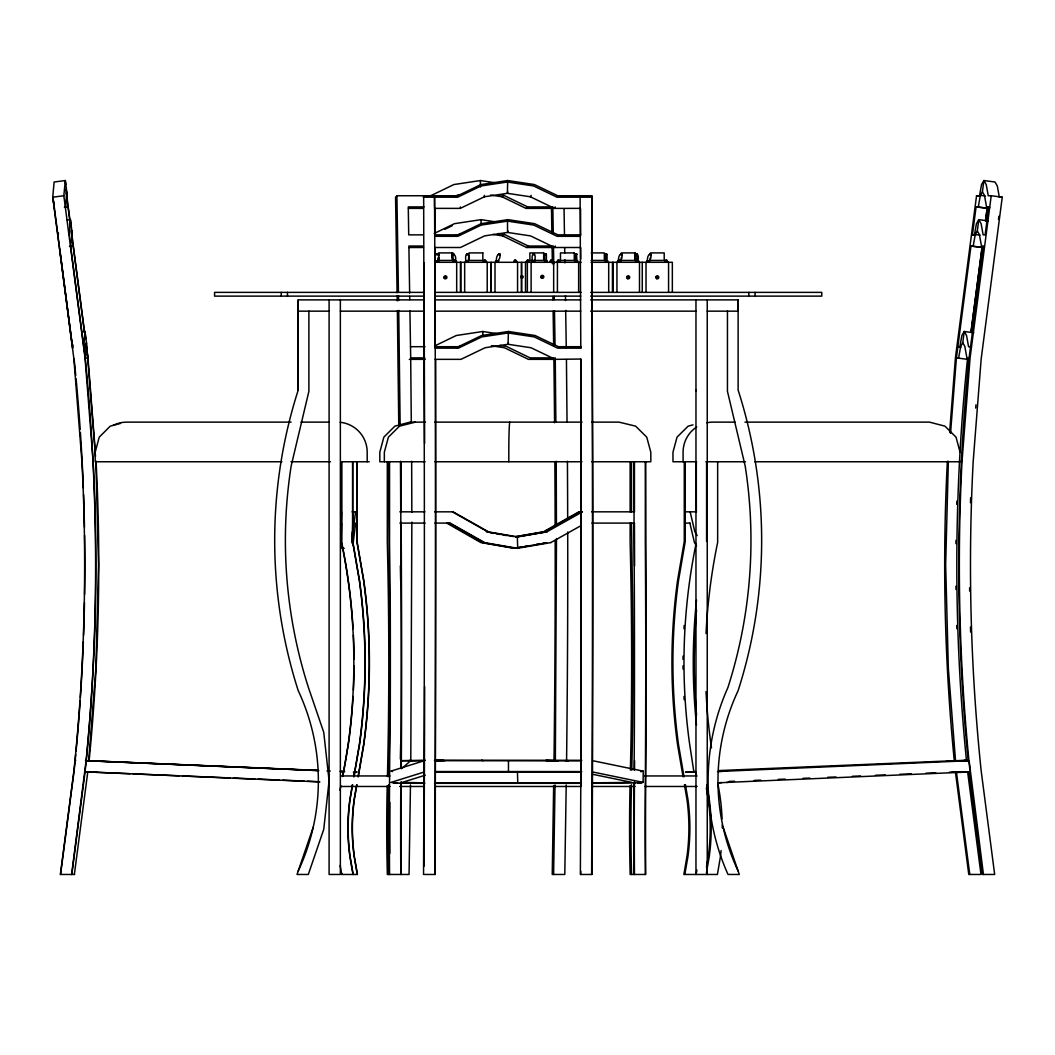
<?xml version="1.0" encoding="UTF-8"?>
<svg xmlns="http://www.w3.org/2000/svg" width="1055" height="1055" viewBox="0 0 1055 1055"><rect width="100%" height="100%" fill="white"/><g stroke="black" fill="none" stroke-linecap="round" stroke-linejoin="round"><path stroke-width="1.5" d="M298.222 871.008A211.963 211.963 0 0 0 298.222 690.656A491.736 491.736 0 0 1 298.222 390.06L298.209 299.884L424.334 299.884M352.265 543.404L352.304 531.812M423.662 195.742L424.295 461.839A1982.16 69.182 -90 0 1 424.018 770.783L423.543 874.463L435.201 874.463L435.359 760.286L443.192 760.207M449.43 523.095L483.876 542.547L517.728 548.31L517.332 536.889L547.004 531.773L582.439 511.833M695.97 874.463L695.97 390.06M707.246 874.463L707.246 299.884M517.425 771.587L517.781 783.298M423.978 866.326L424.4 771.944A1993.33 69.564 90 0 0 424.651 686.634M434.805 874.463L435.28 770.783A1981.224 69.142 -90 0 0 435.28 359.333L435.28 359.043M580.764 874.463L580.778 871.206M581.173 784.96L581.239 359.518M591.631 874.463L592.106 770.783A1982.16 69.182 90 0 0 592.396 461.839L591.763 195.742L557.409 195.742M400.9 768.475L401.045 743.076A590.022 20.586 90 0 0 400.808 542.362L400.808 461.76M401.203 781.518L401.098 799.268A210.143 7.332 90 0 0 401.098 856.594L401.203 874.463M401.282 768.673L401.428 744.593A601.126 20.981 -90 0 0 401.428 580.619L401.19 523.095M634.134 770.058L634.292 743.076A590.022 20.586 -90 0 0 634.055 542.362L634.055 461.76M634.451 781.518L634.345 799.268A210.143 7.332 -90 0 0 634.345 856.594L634.451 874.463M634.517 770.282L634.582 760.642M425.271 760.207L400.887 760.695L410.791 760.708L411.859 522.133M637.682 783.047L643.115 782.388L643.22 771.139L593.78 760.932M466.257 261.772C463.264 251.565 471.466 251.829 467.747 261.825M532.722 261.772C529.716 251.565 537.918 251.829 534.212 261.825M522.687 275.83L522.673 277.953M410.474 784.96L409.05 874.463L387.33 874.463L386.987 858.097A221.26 26.968 90 0 1 387.225 785.804M522.66 276.146L522.66 277.531M553.651 785.593L552.24 874.463L564.794 874.463L566.219 784.96M553.611 874.463L555.036 784.96M388.636 784.722L388.332 799.268A210.143 25.61 90 0 0 388.332 856.594L388.702 874.463M388.807 776.704L389.48 744.593A601.126 73.257 -90 0 0 389.48 580.619L388.649 461.76M400.359 759.033L400.663 744.593M521.17 277.953L521.183 275.83M630.402 770.058L630.969 743.076A590.022 71.911 -90 0 0 630.138 542.362L630.138 523.095M631.47 784.722L631.167 799.268A210.143 25.61 -90 0 0 631.167 856.594L631.536 874.463M631.774 770.282L632.314 744.593A601.126 73.257 -90 0 0 632.314 580.619L631.483 523.095M948.353 461.259L945.662 564.913L948.353 668.567L955.527 760.708L965.167 760.286M988.324 220.917L978.789 219.651L977.326 230.953L979.357 234.474L981.467 246.039L983.669 246.039L969.097 357.882C955.909 491.749 955.039 626.802 968.226 760.708L969.097 760.695L983.445 874.463M58.065 236.307L58.487 233.115M73.112 344.959L72.584 348.163L59.739 249.125M423.279 197.193L434.541 197.193L434.594 208.376L460.257 208.389L460.31 206.912M341.042 531.773L341.503 511.833M352.937 519.508L353.32 511.833M352.304 542.587L352.766 523.095M354.361 775.267L354.52 772.049L357.144 772.062L354.52 771.944M67.217 220.073L70.408 219.651L71.885 230.953L70.606 246.039L85.231 357.882C98.471 491.749 99.341 626.802 86.114 760.708L71.621 874.463M85.429 760.563L88.646 760.708L95.86 668.567L98.55 564.913L95.86 461.259M949.645 432.128L955.421 357.882L976.548 195.742L979.515 195.742L981.546 184.559L983.88 180.537L995.01 182.014L997.305 185.97L999.349 197.206L1002.25 197.193L981.163 359.043L973.158 461.839A1982.16 1974.617 90 0 0 981.163 770.783L994.667 874.463L982.456 874.463L969.097 771.944L969.941 771.93L960.195 772.326M950.529 433.354L956.41 357.882L970.969 246.039L984.341 247.503M966.499 761.011A1981.224 1973.681 -90 0 1 967.461 359.333L967.488 359.043M970.086 771.944A1993.33 1985.747 -90 0 1 962.028 461.259L970.086 357.882L991.212 195.742L1002.25 197.193M355.575 511.833L352.265 536.863M74.562 874.463L60.359 874.463L73.916 770.783A1982.16 1981.857 -90 0 0 81.947 461.839L73.916 359.043L52.75 197.193L54.122 182.014L65.305 180.537L66.768 191.839L65.489 206.912M81.842 331.916L85.033 331.494L86.497 342.796L85.231 357.882M975.585 235.278L972.433 234.856L976.073 206.912L989.445 208.389L976.073 206.912M967.461 359.333L956.41 357.882L958.613 357.882L960.709 346.317L962.753 342.796L964.217 331.494L973.765 332.76M978.275 206.912L980.372 195.36L982.416 191.839L983.88 180.537L986.214 184.559L988.245 195.742L991.212 195.742M982.02 247.49L970.956 332.431L982.113 247.503L970.969 246.039M985.476 220.943L987.111 208.363M985.568 220.957L987.216 208.376M998.465 219.387L998.887 216.235M60.557 874.463L74.114 770.783A1981.224 1980.921 -90 0 0 75.736 754.496M71.819 874.463L85.059 771.93A1993.33 1993.027 -90 0 0 93.117 461.259L85.033 357.882L63.828 195.742L52.75 197.193M74.364 874.463L87.776 771.944M352.41 784.722L349.904 799.268A210.143 210.116 -90 0 0 349.904 856.594L352.99 874.463M353.794 776.704L359.346 744.593A601.126 601.034 -90 0 0 359.346 580.619L352.568 541.413L352.568 461.76M352.607 784.722L350.102 799.268A210.143 210.116 90 0 0 350.102 856.594L353.188 874.463M353.992 776.704L359.544 744.593A601.126 601.034 -90 0 0 359.544 580.619L352.766 541.413L352.766 461.76M356.682 784.722L354.177 799.268A210.143 210.116 -90 0 0 354.177 856.594L357.263 874.463M358.067 776.704L363.619 744.593A601.126 601.034 -90 0 0 363.619 580.619L356.841 541.413L356.841 461.76M356.88 784.722L354.361 799.268A210.143 210.116 -90 0 0 354.361 856.594L357.46 874.463L341.715 874.463L340.172 865.535M358.265 776.704L363.804 744.593A601.126 601.034 -90 0 0 363.804 580.619L357.038 541.413L357.038 461.76M684.84 874.463L687.926 856.594A210.143 209.338 90 0 0 687.926 799.268L685.42 784.722M696.076 874.463L696.326 873.013A221.26 220.416 90 0 0 696.92 870.045M706.468 867.012L708.261 856.594A210.143 209.338 -90 0 0 708.261 799.268L706.323 787.953M706.428 872.973L709.25 856.594A210.143 209.338 -90 0 0 709.25 799.268L706.745 784.722M342.651 776.44L348.532 743.076A590.022 589.93 -90 0 0 353.069 696.485M973.185 246.039L975.282 234.474L977.326 230.953M541.69 277.122L542.257 276.239M543.088 276.727C539.817 279.549 543.378 273.443 542.547 277.65M352.858 545.448L355.654 523.095L356.841 523.095M496.549 261.614C495.098 252.673 503.591 251.591 498.408 260.545M618.507 261.614C617.65 251.288 625.892 252.409 619.892 261.983M647.572 261.614C646.122 252.686 654.614 251.604 649.432 260.545M557.713 195.742L534.423 184.559L507.706 180.537L507.376 193.316L530.335 196.771L554.495 208.389L580.158 208.376M507.758 191.839L507.376 193.316L484.416 196.771L460.257 208.389M580.553 208.56L580.672 234.856L557.884 234.856L534.608 223.673L507.89 219.651L507.495 221.128L507.547 232.443L530.507 235.898L554.666 247.503L580.329 247.503M507.943 230.953L507.547 232.443L484.588 235.898L460.428 247.503L434.766 247.503M435.174 247.661L435.227 348.15L458.345 348.163L481.726 336.927L508.009 332.971L534.292 336.927L557.673 348.163L580.791 348.163L581.186 346.699L558.398 346.699L535.122 335.516L508.404 331.494L508.062 344.286L531.021 347.741L555.181 359.346L580.843 359.043M508.457 342.796L508.062 344.286L485.102 347.741L460.943 359.346L435.28 359.346L434.541 197.193L457.659 197.206L481.04 185.97L507.323 182.014L533.606 185.97L556.987 197.206L591.367 197.193M434.99 208.56L434.726 236.307L457.844 236.32L481.212 225.084L507.495 221.128L533.777 225.084L557.159 236.32L580.276 236.32L580.672 234.856M437.113 261.996L439.223 254.782L435.926 254.453L439.223 254.782M313.269 827.041L297.035 874.463L308.311 874.463L323.74 829.375L329.094 780.832L329.094 299.884M554.495 208.389L555.22 206.912M554.666 247.503L555.392 246.039M544.525 254.572L546.385 254.506L544.525 254.572L544.96 261.825M575.555 261.825L575.107 254.572L576.505 254.321L577.045 261.772L575.766 261.68M606.889 261.653L605.715 261.732L605.636 254.347L607.021 254.506L607.1 261.772M636.112 261.825C632.143 251.815 640.886 251.631 637.602 261.772M468.196 254.572L466.363 254.572M534.648 254.572L532.828 254.572M541.637 276.305L541.637 277.36M530.335 196.771L531.153 195.36M456.393 196.771L457.316 195.36L460.415 194.885M542.481 277.175L542.613 276.753M507.706 180.537L481.001 184.559L457.712 195.742L396.904 195.742L395.559 197.193L397.076 292.697M552.358 263.829L552.108 247.49L553.466 246.039L553.743 263.895M402.324 768.132L410.224 761.064L424.717 760.681M490.588 195.043L501.995 196.771L525.983 208.389L527.685 206.912L552.833 206.912L553.255 233.221M492.843 234.408L502.615 235.898L526.616 247.503L528.304 246.039L551.884 246.039M501.995 196.771L503.789 195.36L527.685 206.912M502.615 235.898L504.409 234.474L528.304 246.039M628.094 276.898L628.213 277.781M628.437 277.729L628.213 276.885M656.883 276.911L657.727 276.911M576.94 254.572L575.107 254.572M606.994 254.572L605.161 254.572M637.497 254.572L634.582 254.782M541.69 276.159L542.455 275.988M541.993 276.028L541.36 276.951L542.441 277.702M454.349 261.996C447.676 251.591 457.962 252.105 455.259 261.772M579.92 511.833L544.525 531.812L515.354 536.863M550.842 542.547L581.358 525.443M643.22 771.139L640.649 771.653M430.73 195.742L453.848 184.559L480.381 180.537L497.551 183.135M454.507 196.718L457.316 195.36M434.238 233.458L454.468 223.673L481.001 219.651L496.615 222.025M444.828 229.304L452.081 225.783M455.127 235.832L461.048 234.012M434.581 346L456.248 335.516L482.781 331.494L498.395 333.855M456.921 347.675L459.729 346.317M424.769 783.311L400.425 783.192L401.098 783.192M400.425 783.192L393.159 782.836M634.569 254.769L636.363 254.321L635.69 254.506M636.693 255.758L637.748 261.732M423.569 760.932L390.943 771.139L392.5 771.561M423.648 772.181L391.009 782.388L397.524 783.047M425.231 775.201L402.206 782.401L424.308 782.836M120.494 423.424L110.261 426.154L99.236 437.152L95.201 452.186L95.201 461.76L281.949 461.76M693.016 424.862L688.137 426.154L677.033 437.152L672.971 452.186L672.971 461.76L696.656 461.76M415.393 422.132L399.489 426.154L388.398 437.152L384.337 452.186L384.337 461.76M545.184 261.68L546.45 261.772L546.385 254.506M454.006 254.308L452.239 254.782M515.539 536.626L543.496 531.773L578.826 511.833L582.044 511.833M518.744 547.505L521.922 546.952M525.087 546.411L528.265 545.857M536.204 544.472L539.369 543.932M542.547 543.378L545.725 542.824M446.727 523.095L480.803 542.547L513.983 548.336L546.767 542.85M517.332 536.889L547.057 531.812M517.332 548.336L550.881 542.587M507.89 219.651L481.172 223.673L457.896 234.856L435.108 234.856M508.404 331.494L481.687 335.516L458.411 346.699L435.623 346.699M53.225 199.355L52.948 197.193L54.412 208.363M64.395 207.334L68.034 206.912L69.656 219.335M64.869 207.334L68.034 206.912M69.511 246.461L73.151 246.039L84.4 332.088M69.986 246.448L73.151 246.039M84.598 358.291L87.776 357.882L85.877 343.455M687.53 771.944L685.579 772.062L695.707 772.049L695.865 775.267M695.746 771.561L693.834 771.653L689.482 743.076A590.022 587.767 90 0 1 695.997 543.945M964.244 760.866L967.91 760.681L951.61 760.866M964.652 772.128L968.292 771.944L949.421 772.181M726.288 771.152L963.808 760.932M959.76 761.064L969.097 760.695M967.699 772.392L980.992 874.463L968.78 874.463L955.421 771.944L960.973 771.746M726.75 782.401L964.257 772.181M687.385 771.944L694.401 771.653M718.679 770.585L948.973 760.932M962.371 760.681L968.661 760.418M717.532 771.561L727.515 771.139M729.031 781.425L734.531 781.241M754.167 780.41L760.708 780.146M778.366 779.355L785.25 779.117M803.04 778.326L809.792 778.089M827.713 777.284L835.969 776.981M852.335 776.295L860.524 775.952M875.413 775.293L885.277 774.871M899.783 774.317L911.243 773.829M925.96 773.21L935.785 772.801M962.753 771.93L967.475 771.733M718.046 782.81L727.99 782.388M946.77 761.064L955.527 760.708M718.481 771.469L721.238 771.363M717.651 782.784L721.739 782.612M952.032 772.128L955.619 771.983M436.203 760.866L444.88 760.681M436.256 772.128L580.949 772.128M964.877 760.299L967.725 760.207M88.646 760.708L317.806 770.387M435.346 771.548L581.753 771.561M353.385 772.062L354.52 772.049M344.207 548.323L340.989 548.336L341.503 523.095M63.828 195.742L65.305 180.537L65.766 184.559M423.991 206.912L408.272 206.912L408.72 234.856L423.266 234.856M982.416 191.839L984.46 195.36L986.557 206.912L988.759 206.912L985.133 234.856L983.141 234.856L981.11 223.673L978.789 219.651L976.455 223.673L974.424 234.856L972.433 234.856M408.509 208.376L422.844 208.389M525.983 208.389L551.475 208.376M69.142 234.856L70.408 219.651L71.002 226.865M423.042 246.039L408.892 246.039L409.643 293.119M409.129 247.503L423.464 247.503M526.616 247.503L552.095 247.503M438.511 252.91L452.951 252.91L452.951 260.427L438.511 260.427L438.511 257.42M591.222 252.91L604.33 252.91L604.33 260.427L591.222 260.427M621.316 252.91L635.255 252.91L635.255 260.427L621.316 260.427L621.316 257.42M650.408 252.91L664.202 252.91L664.202 260.427L650.408 260.427L650.408 257.42M453.835 260.123L454.903 260.123M484.364 260.123L485.353 260.123M514.708 260.123L515.697 260.123M527.368 260.123L528.357 260.123M550.816 260.123L551.805 260.123M557.95 260.123L558.939 260.123M618.52 260.123L619.931 260.123M636.653 260.123L637.642 260.123M665.731 260.123L666.72 260.123M453.492 260.427L455.246 260.427M484.021 260.427L485.696 260.427M514.365 260.427L516.04 260.427M527.025 260.427L528.7 260.427M550.473 260.427L552.147 260.427M557.607 260.427L559.282 260.427M618.164 260.427L620.274 260.427M636.297 260.427L637.985 260.427M665.389 260.427L667.063 260.427M435.174 260.796L438.062 260.796M453.465 260.796L456.472 260.796M465.506 260.796L468.512 260.796M495.85 260.796L498.857 260.796M531.957 260.796L534.964 260.796M544.209 260.796L547.215 260.796M574.79 260.796L577.797 260.796M604.845 260.796L607.851 260.796M617.795 260.796L620.802 260.796M635.347 260.796L638.789 260.796M646.873 260.796L649.88 260.796M437.429 261.178L438.313 261.178M453.149 261.178L455.602 261.178M483.665 261.178L486.039 261.178M514.022 261.178L516.396 261.178M526.669 261.178L529.043 261.178M550.13 261.178L552.504 261.178M557.264 261.178L559.638 261.178M617.821 261.178L618.837 261.178M619.747 261.178L620.617 261.178M635.954 261.178L638.328 261.178M665.046 261.178L667.419 261.178M437.126 261.548L438.629 261.548M452.832 261.548L455.918 261.548M483.348 261.548L486.355 261.548M513.706 261.548L516.713 261.548M526.353 261.548L529.359 261.548M549.813 261.548L552.82 261.548M556.948 261.548L559.954 261.548M617.505 261.548L618.837 261.548M619.747 261.548L620.933 261.548M635.638 261.548L638.644 261.548M664.729 261.548L667.736 261.548M435.174 262.299L490.957 262.299L490.957 292.367M581.147 262.299L521.75 262.299L521.75 292.367M590.985 262.299L612.454 262.299L612.454 292.367M424.242 292.38L214.574 292.38L214.574 296.125L424.242 296.125M435.741 292.367L581.147 292.367M590.668 292.38L821.766 292.38L821.766 296.125L590.668 296.125M435.781 296.125L580.791 296.125M435.86 299.884L580.725 299.884M590.602 299.884L738.118 299.884L738.131 311.159L707.246 311.159M298.222 311.159L329.094 311.159M340.369 311.159L424.334 311.159M435.847 311.159L580.725 311.159M590.602 311.159L695.97 311.159M83.767 346.699L85.033 331.494L85.613 338.708M410.5 346.699L425.046 346.699M970.56 346.699L968.569 346.699L966.551 335.516L964.217 331.494L961.883 335.516L959.852 346.699L957.874 346.699L961.026 347.121M409.933 310.988L410.685 357.882L424.835 357.882M553.677 357.882L530.085 357.882L506.202 346.317L500.004 345.381M969.097 357.882L966.894 357.882L964.798 346.317L962.753 342.796M409.314 359.346L425.244 359.346M291.114 422.132L126.758 422.132A30.054 30.054 0 0 0 113.07 425.429M300.978 422.132L328.923 422.132M425.442 422.132L409.96 422.132L394.86 426.154L383.849 437.152L379.813 452.186L379.813 461.76L425.178 461.76M434.673 422.132L582.057 422.132M591.789 422.132L619.008 422.132L635.638 426.154L646.741 437.152L650.816 452.186L650.816 461.76L591.763 461.76M735.098 422.132L713.035 422.132A30.054 29.949 -90 0 0 706.837 422.778M744.975 422.132L929.495 422.132L944.95 426.154L956.028 437.152L960.076 452.186M961.052 461.259L962.028 461.259M290.929 461.76L330.466 461.76M340.66 461.76L369.224 461.76M434.897 461.76L581.964 461.76M705.94 461.76L745.529 461.76M754.734 461.76L960.076 461.76M352.08 511.833L356.841 511.833M399.845 511.833L424.98 511.833M434.647 511.833L453.057 511.833L488.439 531.812M591.657 511.833L634.437 511.833L634.437 461.76M685.262 511.833L696.537 511.833M399.845 523.095L425.112 523.095M434.845 523.095L450.103 523.095L484.614 542.587M591.881 523.095L634.437 523.095L634.582 565.915M685.262 523.095L689.996 523.095M434.937 760.207L581.806 760.299M434.436 760.681L581.041 760.866M340.857 775.952L390.007 775.952M644.697 775.952L697.118 775.952M435.741 782.836L581.134 782.836M592.567 782.836L631.945 782.401L592.554 774.278M634.055 874.463L634.055 873.013A221.26 7.728 -90 0 1 634.055 782.836L641.704 782.836M434.555 783.311L581.463 783.311M592.897 783.311L634.055 782.836M340.857 786.476L390.007 786.476M399.674 786.476L424.321 786.476M435.623 786.476L581.107 786.476M592.409 786.476L635.031 786.476M644.697 786.476L697.118 786.476M74.694 760.207L75.828 760.207M651.08 254.782L649.339 254.321M621.988 254.782L620.34 254.347M500.057 254.782L498.316 254.321M546.094 760.207L555.352 760.708L556.473 538.577M546.16 760.681L558.029 761.064M340.844 771.535L343.6 771.653L341.372 771.561M92.616 760.866L85.785 760.681L90.084 760.866M92.194 772.128L85.389 771.944L89.662 772.128M87.947 771.93L96.875 772.326M93.921 772.181L130.055 773.711M133.062 773.856L179.324 775.794M182.423 775.939L230.241 777.944M233.419 778.089L254.888 778.986M258.106 779.131L279.522 780.027M282.78 780.173L304.17 781.082M307.44 781.214L318.979 781.702M94.726 761.064L318.808 770.598M326.984 770.941L330.255 771.086M340.079 771.324L344.721 771.535M85.93 760.695L318.28 770.572M84.716 771.812L319.889 781.913M565.256 760.695L568.263 760.932M980.372 195.36L985.172 195.966M975.282 234.474L980.069 235.08M976.548 195.742L979.699 196.151M986.557 206.912L989.735 207.334M499.147 194.648L503.789 195.36M498.224 233.537L504.409 234.474M491.366 345.763L504.396 347.741L528.397 359.346L553.875 359.346L555.247 357.882L555.853 421.868M517.728 536.863L487.7 531.773L452.384 511.833M486.315 531.812L513.745 536.586M490.786 532.854L493.885 533.395M496.971 533.922L500.07 534.463M503.156 535.004L506.255 535.544M515.354 548.31L482.517 542.587L448.388 523.095M593.675 772.181L643.115 782.388M647.665 261.627L648.654 261.877M496.918 261.68L497.894 261.957M634.147 782.955L635.005 783.192M481.66 760.207L483.005 760.681M409.604 760.286L410.791 760.708M508.47 760.681L508.457 771.93M435.359 760.286L435.675 359.518M697.184 535.597L694.849 531.812L690.141 511.833M696.564 546.015L694.454 542.587L689.865 523.095M723.071 827.041L739.291 874.463L728.029 874.463C701.588 815.541 701.417 746.65 727.858 687.689A481.555 481.555 0 0 0 745.173 465.954L727.449 391.313L727.449 311.159M634.965 256.22L636.231 260.545M684.036 776.704L678.51 744.593A601.126 598.844 -90 0 1 678.51 580.619L685.262 541.413L685.262 461.76M683.06 776.704L677.534 744.593A601.126 598.844 -90 0 1 677.534 580.619L684.273 541.413L684.273 461.76M684.444 784.722L686.937 799.268A210.143 209.338 90 0 1 686.937 856.594L683.864 874.463L717.4 874.463L720.209 858.097A221.26 220.416 -90 0 0 721.119 850.594M341.662 873.013L341.912 874.463M72.333 345.499L53.423 200.859M956.41 771.944L969.769 874.463M66.979 197.364L70.791 226.548M71.226 229.792L71.859 234.658M72.281 237.903L84.571 331.943M85.007 335.173L85.429 338.418M86.062 343.284L87.974 357.882L95.293 451.514M70.065 222.447L70.474 225.546M71.278 231.757L71.687 234.856M86.497 342.796L95.478 456.327M71.885 230.953L72.703 246.039M66.768 191.839L67.599 206.912M74.114 359.043L74.14 359.333A1981.224 1980.921 -90 0 1 75.762 375.567M65.938 189.346L66.109 194.146M484.364 195.36L484.416 196.771M400.359 565.915L400.663 580.619M564.056 208.85L564.478 235.054M564.689 248.149L564.755 253.068M564.86 259.609L564.913 262.893M565.44 295.651L565.52 300.556M565.678 310.381L566.271 348.058M554.257 296.376L554.31 299.62M554.495 310.988L555.036 345.077M551.488 208.363L551.857 231.955M552.886 296.495L552.939 299.765M553.123 311.199L553.677 345.499M482.781 331.494L482.86 336.334M480.381 180.537L480.473 186.999M481.001 219.651L481.08 224.504M409.696 296.376L409.749 299.62M396.904 195.742L398.447 292.367M398.5 295.651L398.579 300.556M398.737 310.381L400.135 425.257M397.128 295.954L397.208 300.846M397.366 310.645L398.777 425.89M566.443 359.518L567.036 421.974M553.888 359.043L553.888 359.333A1981.224 241.45 -90 0 1 554.574 422.739M410.685 357.882L411.292 421.868M645.33 874.463L645.225 858.097A221.26 7.728 -90 0 1 645.317 782.836A590.022 20.586 90 0 0 645.317 542.362L645.317 461.76M400.821 874.463L400.808 873.013A221.26 7.728 90 0 1 400.808 782.836M389.546 874.463L389.453 858.097A221.26 7.728 90 0 1 389.546 782.836A590.022 20.586 -90 0 0 389.546 542.362L389.546 461.76M591.763 195.742L592.778 461.259A1993.33 69.564 -90 0 1 592.501 771.944L592.026 874.463L580.369 874.463L580.843 770.783A1981.224 69.142 90 0 0 580.843 359.333M580.725 247.661L580.778 259.029M580.105 197.193L580.791 348.15M423.978 262.893L424.638 443.337M556.222 461.259L556.433 525.416M411.661 461.259L411.832 512.255M755.09 292.38L755.09 296.125M748.865 292.38L748.865 296.125M738.118 299.884L738.118 390.06A491.736 491.736 0 0 1 738.118 690.656A211.963 211.963 0 0 0 738.118 871.008M717.651 461.76L717.651 542.362A590.022 587.767 90 0 0 706.032 633.554M706.586 461.76L706.586 541.413M696.326 461.76L696.326 511.833M695.97 299.884L695.97 391.313M683.086 461.76L683.086 452.186A30.054 29.949 -90 0 1 696.762 426.945M672.338 292.367L672.338 262.299L612.902 262.299L612.902 292.367M668.58 262.299L668.58 292.367M646.029 262.299L646.029 292.367M645.7 461.76L645.937 580.619A601.126 20.981 90 0 1 645.937 744.593L645.607 799.268A210.143 7.332 -90 0 0 645.607 856.594L645.713 874.463L630.165 874.463L630.138 873.013A221.26 26.968 -90 0 1 630.059 785.804M642.271 262.299L642.271 292.367M639.488 262.299L639.488 292.367M635.123 252.91L635.123 260.427M631.483 461.76L631.483 511.833M630.138 461.76L630.138 511.833M616.951 262.299L616.951 292.367M613.192 262.299L613.192 292.367M608.695 262.299L608.695 292.367M578.641 262.299L578.641 292.367M557.422 262.299L557.422 292.367M553.664 262.299L553.664 292.367M531.113 262.299L531.113 292.367M527.355 262.299L527.355 292.367M525.509 262.299L525.509 292.367M521.315 292.367L521.315 262.299L491.248 262.299L491.248 292.367M517.557 262.299L517.557 292.367M508.813 461.76L508.813 452.186A30.054 1.055 -90 0 1 509.855 422.132M495.006 262.299L495.006 292.367M487.212 262.299L487.212 292.367M464.662 262.299L464.662 292.367M460.903 262.299L460.903 292.367M460.442 262.299L460.442 292.367M456.683 262.299L456.683 292.367M452.305 252.91L452.305 260.427M439.144 257.42L439.144 260.427M401.19 461.76L401.19 511.833M387.304 461.76L387.304 542.362A590.022 71.911 -90 0 1 387.449 776.506M367.193 461.76L367.193 452.186A30.054 30.054 0 0 0 340.211 422.29M341.662 461.76L341.662 542.362A590.022 589.93 -90 0 1 353.069 628.714M341.464 461.76L341.464 542.362A590.022 589.93 -90 0 1 342.743 776.506M340.369 299.884L340.356 874.463L329.094 874.463L329.094 780.832L323.74 732.302L308.482 687.689A481.555 481.555 0 0 1 291.167 465.954L308.891 391.313L308.891 311.159M298.222 299.884L298.222 390.06M287.474 292.38L287.474 296.125M281.25 292.38L281.25 296.125M717.954 784.313A221.26 220.416 -90 0 1 722.082 818.851M722.253 824.904A221.26 220.416 -90 0 1 722.279 827.924M711.479 747.863A590.022 587.767 90 0 1 706.032 691.658M970.626 632.011A1981.224 1973.681 -90 0 1 970.468 627.105M969.677 591.09A1981.224 1973.681 -90 0 1 969.637 587.82M970.468 502.721A1981.224 1973.681 -90 0 1 970.626 497.815M975.69 408.087A1981.224 1973.681 -90 0 1 975.954 404.83M696.537 715.171A601.126 598.844 90 0 1 696.537 610.041M696.498 724.996A601.126 598.844 -90 0 1 696.498 600.203M684.168 699.716A590.022 587.767 -90 0 1 683.983 696.485M683.047 669.055A590.022 587.767 -90 0 1 683.02 665.824M683.02 659.375A590.022 587.767 -90 0 1 683.047 656.144M683.983 628.714A590.022 587.767 -90 0 1 684.168 625.496M956.845 628.74A1982.16 1974.617 -90 0 1 956.74 625.47M955.975 589.455A1982.16 1974.617 -90 0 1 955.936 586.184M955.936 543.628A1982.16 1974.617 -90 0 1 955.975 540.358M956.74 504.356A1982.16 1974.617 -90 0 1 956.845 501.085M954.261 760.484A1993.33 1985.747 90 0 1 947.377 461.259M96.058 461.259A1993.33 1993.027 -90 0 1 89.134 760.484M353.412 635.163A590.022 589.93 -90 0 1 354.032 659.375M354.032 665.824A590.022 589.93 -90 0 1 353.412 690.036M76.079 378.811A1981.224 1980.921 -90 0 1 80.18 429.253M80.404 432.51A1981.224 1980.921 -90 0 1 83.345 487.99M83.582 494.531A1981.224 1980.921 -90 0 1 84.479 527.263M84.611 535.452A1981.224 1980.921 -90 0 1 84.611 594.361M84.479 602.55A1981.224 1980.921 -90 0 1 83.582 635.281M83.332 641.822A1981.224 1980.921 -90 0 1 80.391 697.395M80.18 700.652A1981.224 1980.921 -90 0 1 76.052 751.239M340.053 790.274A221.26 221.22 90 0 1 340.871 785.804M389.823 853.416A210.143 7.332 90 0 1 389.823 802.433M390.218 593.662A601.126 20.981 -90 0 1 390.218 731.537M554.864 461.839A1981.224 241.45 -90 0 1 555.141 525.627M555.181 540.358A1981.224 241.45 -90 0 1 554.007 761.011M567.419 461.259A1993.33 242.927 -90 0 1 567.682 518.823M567.709 531.997A1993.33 242.927 -90 0 1 566.575 760.484M400.478 461.259A1993.33 242.927 90 0 1 400.715 512.242M400.755 522.12A1993.33 242.927 90 0 1 400.795 581.371M490.984 276.331L491.05 279.311L490.984 276.305M444.537 277.096C445.645 280.538 447.215 274.669 444.537 277.096C445.566 280.406 447.241 274.88 444.59 277.043M444.828 277.175L445.988 277.491L444.828 277.175M627.343 277.096C628.45 280.538 630.02 274.669 627.343 277.096C628.371 280.406 630.046 274.88 627.395 277.043M627.633 277.175L628.793 277.491L627.633 277.175M656.434 277.096C657.542 280.538 659.111 274.669 656.434 277.096C657.463 280.406 659.138 274.88 656.487 277.043M656.869 277.214L657.74 277.452L656.869 277.214M544.789 253.859L546.081 253.873L544.855 253.82M575.384 253.859L576.676 253.873L575.384 253.859M605.438 253.859L606.731 253.873L605.504 253.82M635.941 253.859L637.233 253.873L636.007 253.82M436.203 253.82L437.495 253.912L436.203 253.82M466.653 253.82L467.945 253.912L466.719 253.78M533.105 253.82L534.397 253.912L533.171 253.78M452.41 254.018L453.584 253.714L452.41 254.018M634.714 254.018L635.888 253.714L634.714 254.018M482.834 252.91L469.04 252.91L469.04 260.427L482.834 260.427L482.834 252.91M543.681 252.91L529.887 252.91L529.887 260.427L543.681 260.427L543.681 252.91M574.276 252.91L560.469 252.91L560.469 260.427L574.276 260.427L574.276 252.91M649.84 253.728L651.001 254.044L649.84 253.728M620.749 253.728L621.909 254.057L620.854 253.754M498.817 253.728L499.978 254.044L498.817 253.728M437.944 253.728L439.104 254.057L438.049 253.754M656.553 278.639A1.503 1.503 0 0 0 658.808 277.333A1.503 1.503 0 0 0 656.553 276.028A1.503 1.503 0 0 0 656.553 278.639M541.505 278.098A1.503 1.503 0 0 0 543.826 276.911A1.503 1.503 0 0 0 541.637 275.5A1.503 1.503 0 0 0 541.505 278.098M627.461 278.639A1.503 1.503 0 0 0 629.716 277.333A1.503 1.503 0 0 0 627.461 276.028A1.503 1.503 0 0 0 627.461 278.639M444.34 278.401A1.503 1.503 0 0 0 446.858 277.729A1.503 1.503 0 0 0 445.012 275.882A1.503 1.503 0 0 0 444.34 278.401"/></g></svg>
